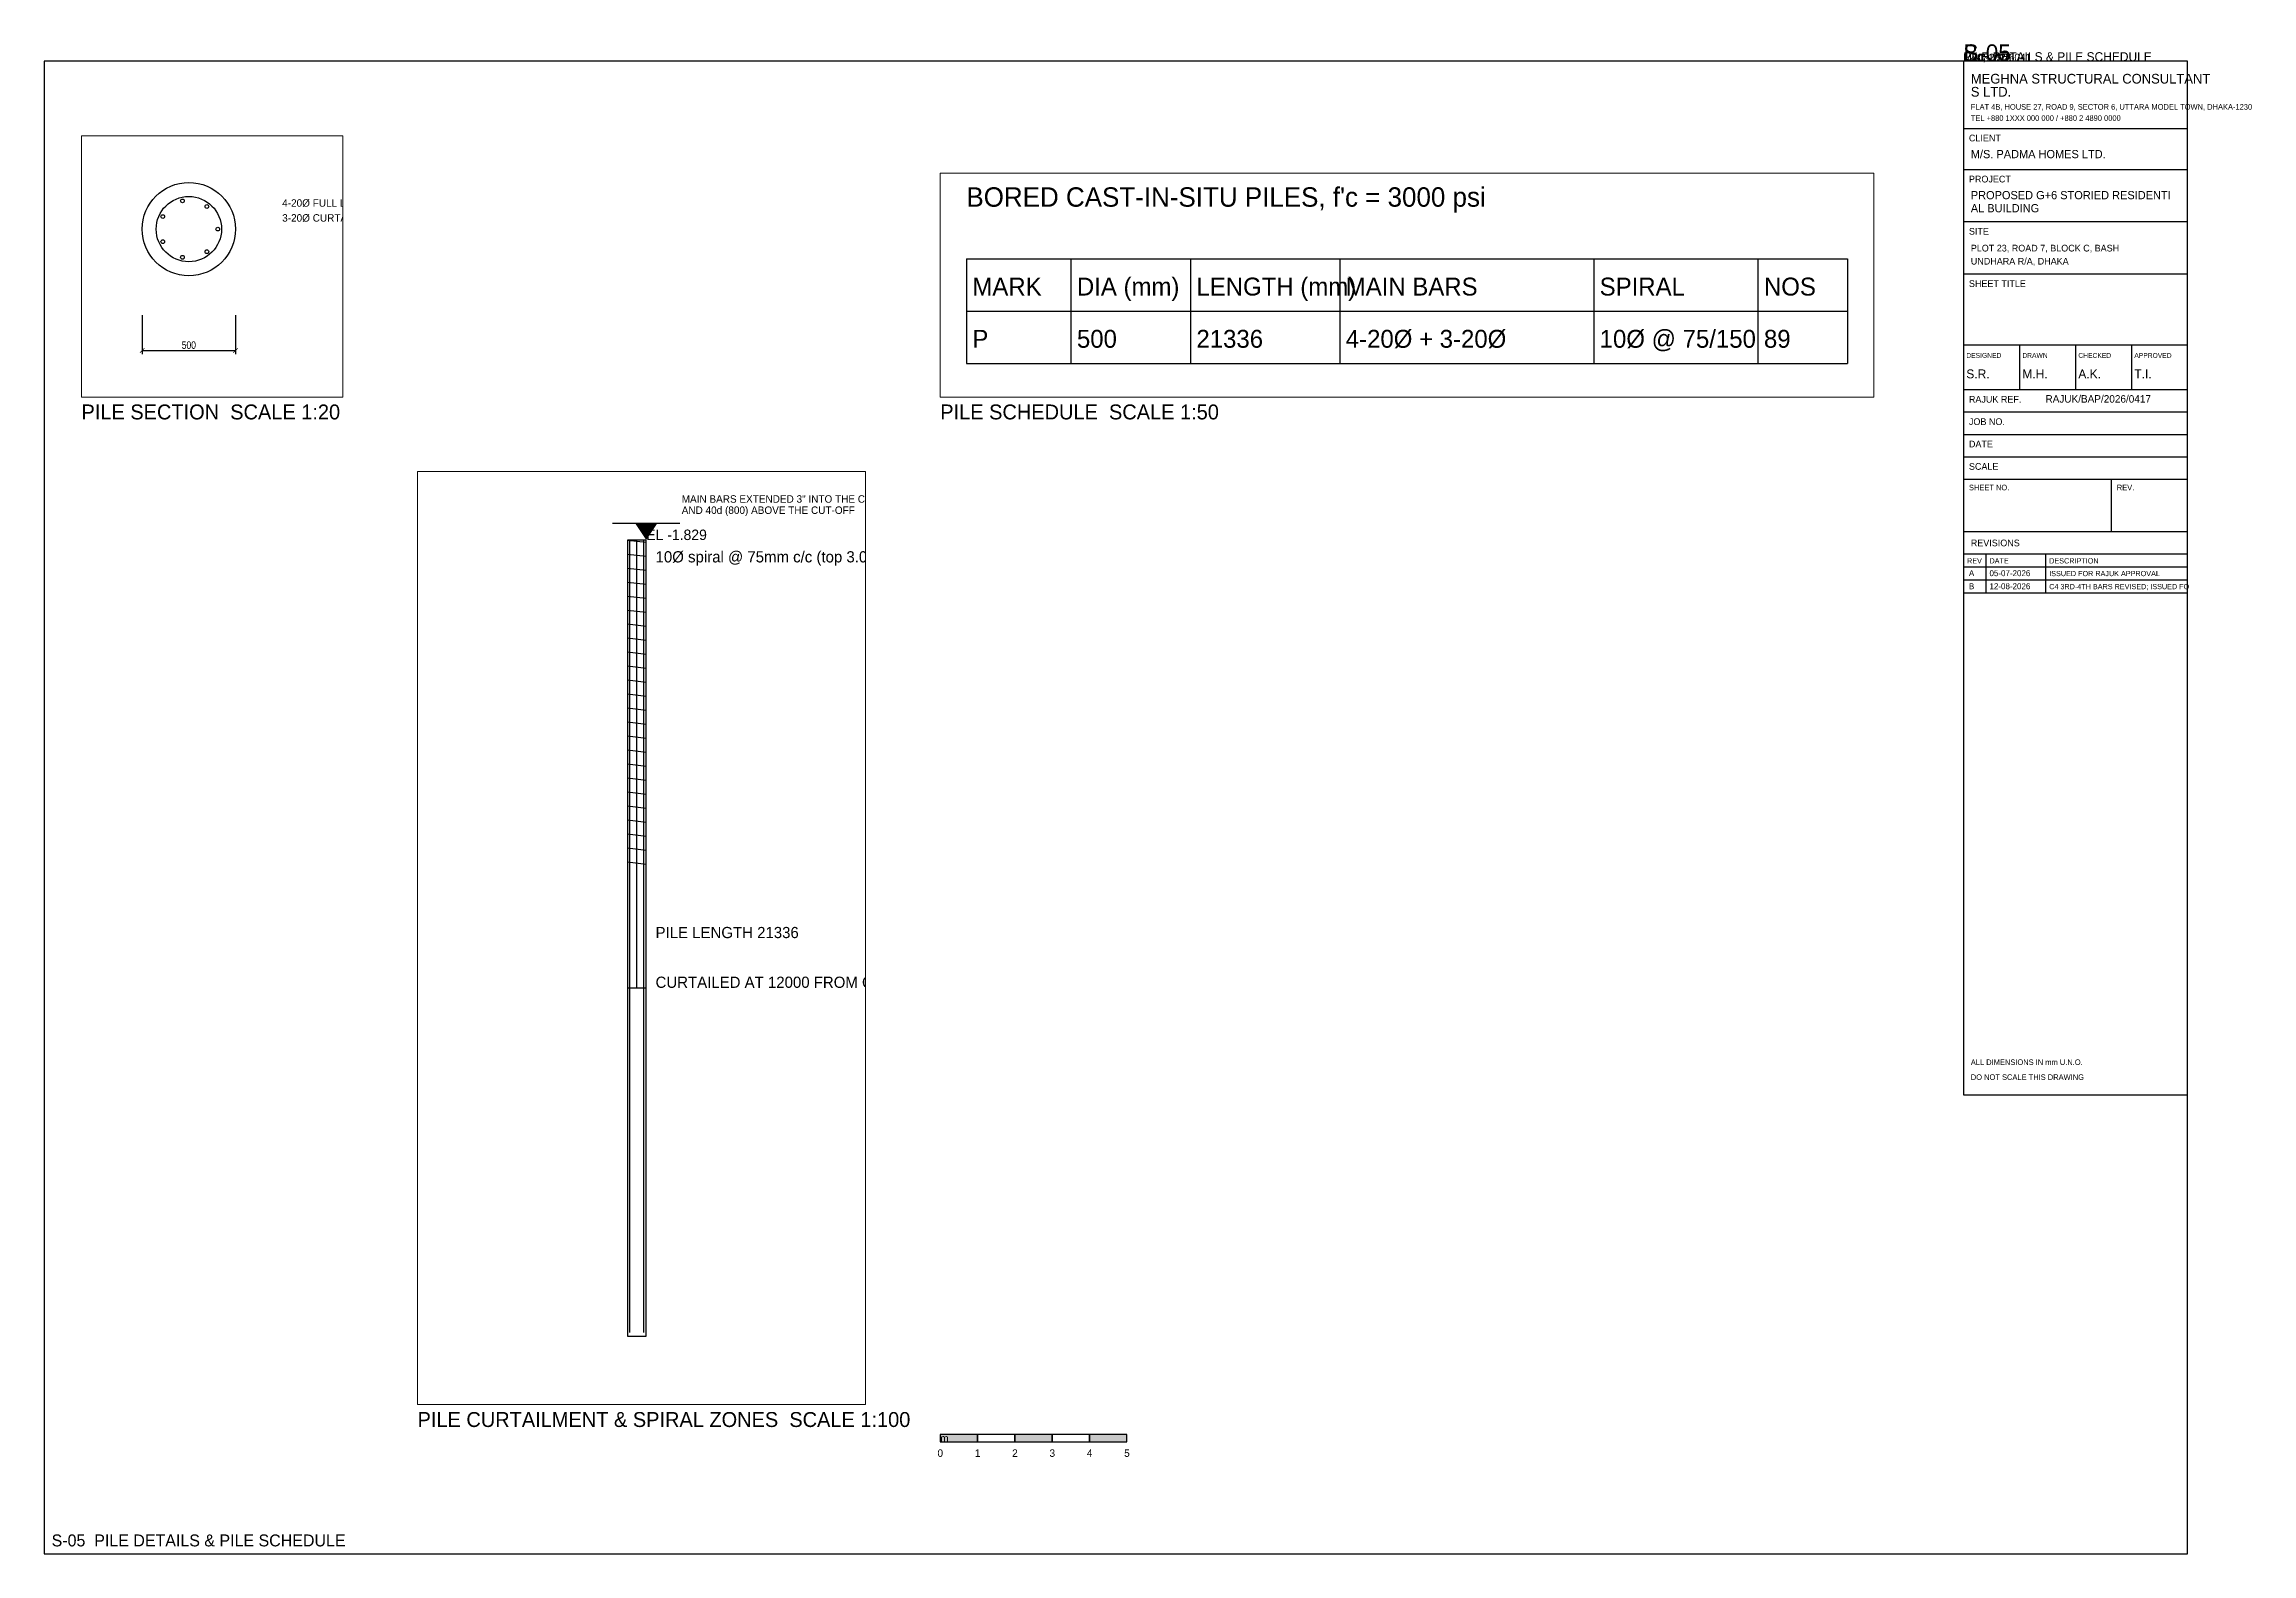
# Paper-space layout 'S-05 PILE DETAILS & PILE SCHEDULE' of a CAD drawing. Extents: x 10 to 601, y 10 to 415.
# The model-space entities are those that its viewports show. They can reach past a viewport. Long polylines and large blocks are cut down to what shows.
import ezdxf
from ezdxf.enums import TextEntityAlignment as Align

# ---------------------------------------------------------------- set-up
doc = ezdxf.new("R2010")
doc.units = 0
for name, color, linetype in [('Dimension', 6, 'Continuous'), ('Foundation', 3, 'Continuous'), ('Rod-1', 6, 'Continuous'), ('Rod-2', 2, 'Continuous'), ('Rod-Stirrup', 3, 'Continuous'), ('Sheet', 7, 'Continuous'), ('Text-1', 7, 'Continuous'), ('Text-2', 7, 'Continuous'), ('TITLE', 7, 'Continuous')]:
    doc.layers.add(name, color=color, linetype=linetype)
doc.styles.add('OpenSansCondensed-Light', font='OpenSansCondensed-Light.ttf')
doc.dimstyles.new('EZDXF', dxfattribs={"dimtxt": 0.25, "dimasz": 0.175, "dimexe": 0.375, "dimexo": 0.125, "dimgap": 0.1, "dimtad": 1, "dimlfac": 100, "dimzin": 12, "dimdsep": 46, "dimtxsty": 'OpenSansCondensed-Light', "dimblk": 'ARCHTICK', "dimcen": 2.5, "dimazin": 3, "dimtfac": 0.5, "dimtmove": 2, "dimatfit": 3})

# ---------------------------------------------------------------- blocks, each defined once
blk = doc.blocks.new('TITLE_BLOCK')
at = {"layer": 'TITLE'}
for p, q in [((0, -18), (60, -18)), ((0, -29), (60, -29)), ((0, -43), (60, -43)), ((0, -57), (60, -57)), ((0, -76), (60, -76)), ((0, -76), (0, -88)), ((15, -76), (15, -88)), ((30, -76), (30, -88)), ((45, -76), (45, -88)), ((0, -88), (60, -88)), ((0, -94), (60, -94)), ((0, -100), (60, -100)), ((0, -106), (60, -106)), ((0, -112), (60, -112)), ((39.6, -112), (39.6, -126)), ((0, -126), (60, -126)), ((0, -132), (60, -132)), ((0, -132), (60, -132)), ((0, -135.5), (60, -135.5)), ((6, -132), (6, -142.5)), ((22, -132), (22, -142.5)), ((0, -139), (60, -139)), ((0, -142.5), (60, -142.5))]:
    blk.add_line(p, q, dxfattribs=at)
blk.add_lwpolyline([(0, -277), (60, -277), (60, 0), (0, 0)], close=True, dxfattribs=at)
at = {"layer": 'Text-1'}
for tag, height in [('JOBNO', 2), ('SCALE', 2), ('SHEETTITLE', 2.4), ('SHEETTITLE2', 2.4), ('DATE', 2), ('SHEETNO', 4.5), ('REV', 4.5)]:
    blk.add_attdef(tag, (0, 0), '', height=height, dxfattribs=at)
at = {"layer": 'TITLE'}
for s, height, p in [('MEGHNA STRUCTURAL CONSULTANT', 2.6, (2, -6)), ('S LTD.', 2.6, (2, -9.5)), ('FLAT 4B, HOUSE 27, ROAD 9, SECTOR 6, UTTARA MODEL TOWN, DHAKA-1230', 1.5, (2, -13)), ('TEL +880 1XXX 000 000 / +880 2 4890 0000', 1.5, (2, -16)), ('CLIENT', 1.8, (1.5, -21.5)), ('M/S. PADMA HOMES LTD.', 2.2, (2, -26)), ('PROJECT', 1.8, (1.5, -32.5)), ('PROPOSED G+6 STORIED RESIDENTI', 2.2, (2, -37)), ('AL BUILDING', 2.2, (2, -40.5)), ('SITE', 1.8, (1.5, -46.5)), ('UNDHARA R/A, DHAKA', 1.8, (2, -54.5)), ('PLOT 23, ROAD 7, BLOCK C, BASH', 1.8, (2, -51)), ('SHEET TITLE', 1.8, (1.5, -60.5)), ('DESIGNED', 1.3, (0.8, -79.5)), ('S.R.', 2.4, (0.8, -85)), ('DRAWN', 1.3, (15.8, -79.5)), ('M.H.', 2.4, (15.8, -85)), ('A.K.', 2.4, (30.8, -85)), ('CHECKED', 1.3, (30.8, -79.5)), ('APPROVED', 1.3, (45.8, -79.5)), ('T.I.', 2.4, (45.8, -85)), ('RAJUK REF.', 1.8, (1.5, -91.5)), ('RAJUK/BAP/2026/0417', 2, (22, -91.5)), ('JOB NO.', 1.8, (1.5, -97.5)), ('DATE', 1.8, (1.5, -103.5)), ('SCALE', 1.8, (1.5, -109.5)), ('SHEET NO.', 1.5, (1.5, -115)), ('REV.', 1.5, (41.1, -115)), ('REVISIONS', 1.8, (2, -130)), ('REV', 1.4, (1, -134.6)), ('DATE', 1.4, (7, -134.6)), ('DESCRIPTION', 1.4, (23, -134.6)), ('ALL DIMENSIONS IN mm U.N.O.', 1.5, (2, -269)), ('DO NOT SCALE THIS DRAWING', 1.5, (2, -273))]:
    blk.add_text(s, height=height, dxfattribs=at).set_placement(p)
blk = doc.blocks.new('SCALE_BAR')
at = {"layer": 'Sheet'}
h = blk.add_hatch(color=7, dxfattribs=at)
h.dxf.hatch_style = 1
h.paths.add_polyline_path([(0, 0), (10, 0), (10, 2), (0, 2)])
h = blk.add_hatch(color=7, dxfattribs=at)
h.dxf.hatch_style = 1
h.paths.add_polyline_path([(20, 0), (30, 0), (30, 2), (20, 2)])
h = blk.add_hatch(color=7, dxfattribs=at)
h.dxf.hatch_style = 1
h.paths.add_polyline_path([(40, 0), (50, 0), (50, 2), (40, 2)])
for points in [[(0, 0), (10, 0), (10, 2), (0, 2)], [(10, 0), (20, 0), (20, 2), (10, 2)], [(20, 0), (30, 0), (30, 2), (20, 2)], [(30, 0), (40, 0), (40, 2), (30, 2)], [(40, 0), (50, 0), (50, 2), (40, 2)]]:
    blk.add_lwpolyline(points, close=True, dxfattribs=at)
for s, p in [('0', (0, -4)), ('1', (10, -4)), ('2', (20, -4)), ('3', (30, -4)), ('4', (40, -4)), ('5', (50, -4))]:
    blk.add_text(s, height=2, dxfattribs=at).set_placement(p, align=Align.CENTER)
at = {"layer": 'Text-1'}
blk.add_attdef('UNIT', (0, 0), '', height=2, dxfattribs=at)
blk = doc.blocks.new('_ARCHTICK')
at = {"color": 0, "linetype": 'BYBLOCK', "const_width": 0.15}
blk.add_lwpolyline([(-0.5, -0.5), (0.5, 0.5)], dxfattribs=at)
blk = doc.blocks.new('LEVEL_MARK')
at = {"layer": 'Text-1'}
blk.add_line((-900, 450), (900, 450), dxfattribs=at)
blk.add_solid([(0, 0), (-300, 450), (300, 450)], dxfattribs=at)
blk.add_attdef('LEVEL', (0, 0), '', height=280, dxfattribs=at)

msp = doc.modelspace()

# ---------------------------------------------------------------- linework, layer by layer
for p, q in [((1400000, 0), (1411800, 0)), ((1400000, 0), (1400000, -1400)), ((1401400, 0), (1401400, -1400)), ((1403000, 0), (1403000, -1400)), ((1405000, 0), (1405000, -1400)), ((1408400, 0), (1408400, -1400)), ((1410600, 0), (1410600, -1400)), ((1411800, 0), (1411800, -1400)), ((1400000, -700), (1411800, -700)), ((1400000, -1400), (1411800, -1400))]:
    msp.add_line(p, q)
at = {"layer": 'Foundation'}
msp.add_lwpolyline([(1199750, -21336), (1200250, -21336), (1200250, 0), (1199750, 0)], close=True, dxfattribs=at)
msp.add_circle((1000000, 0), 250, dxfattribs=at)
at = {"layer": 'Rod-1'}
for p, q in [((1199810, -21236), (1199810, 0)), ((1200190, -21236), (1200190, 0))]:
    msp.add_line(p, q, dxfattribs=at)
for centre in [(999965.5, 151.1), (1000096.6, 121.2), (999860.3, 67.3), (1000155, 0), (999860.3, -67.3), (1000096.6, -121.2), (999965.5, -151.1)]:
    msp.add_circle(centre, 10, dxfattribs=at)
at = {"layer": 'Rod-2'}
for p, q in [((1200000, -12000), (1200000, 0)), ((1199750, -12000), (1200250, -12000))]:
    msp.add_line(p, q, dxfattribs=at)
at = {"layer": 'Rod-Stirrup'}
for p, q in [((1199750, 0), (1200250, -60)), ((1199750, -375), (1200250, -435)), ((1199750, -750), (1200250, -810)), ((1199750, -1125), (1200250, -1185)), ((1199750, -1500), (1200250, -1560)), ((1199750, -1875), (1200250, -1935)), ((1199750, -2250), (1200250, -2310)), ((1199750, -2625), (1200250, -2685)), ((1199750, -3000), (1200250, -3060)), ((1199750, -3375), (1200250, -3435)), ((1199750, -3750), (1200250, -3810)), ((1199750, -4125), (1200250, -4185)), ((1199750, -4500), (1200250, -4560)), ((1199750, -4875), (1200250, -4935)), ((1199750, -5250), (1200250, -5310)), ((1199750, -5625), (1200250, -5685)), ((1199750, -6000), (1200250, -6060)), ((1199750, -6375), (1200250, -6435)), ((1199750, -6750), (1200250, -6810)), ((1199750, -7125), (1200250, -7185)), ((1199750, -7500), (1200250, -7560)), ((1199750, -7875), (1200250, -7935)), ((1199750, -8250), (1200250, -8310)), ((1199750, -8625), (1200250, -8685))]:
    msp.add_line(p, q, dxfattribs=at)
msp.add_circle((1000000, 0), 175, dxfattribs=at)

# ---------------------------------------------------------------- block references
at = {"layer": 'Text-1'}
msp.add_blockref('LEVEL_MARK', (1200250, 0), dxfattribs=at).add_auto_attribs({'LEVEL': 'EL -1.829'})

# ---------------------------------------------------------------- texts
at = {"layer": 'Sheet'}
msp.add_text("BORED CAST-IN-SITU PILES, f'c = 3000 psi", height=260, dxfattribs=at).set_placement((1400000, 700))
at = {"layer": 'Text-1'}
for s, p in [('MARK', (1400080, -490)), ('DIA (mm)', (1401480, -490)), ('LENGTH (mm)', (1403080, -490)), ('MAIN BARS', (1405080, -490)), ('SPIRAL', (1408480, -490)), ('NOS', (1410680, -490)), ('4-20%%C + 3-20%%C', (1405080, -1190)), ('10%%C @ 75/150', (1408480, -1190)), ('P', (1400080, -1190)), ('500', (1401480, -1190)), ('21336', (1403080, -1190)), ('89', (1410680, -1190))]:
    msp.add_text(s, height=240, dxfattribs=at).set_placement(p)
at = {"layer": 'Text-2'}
for s, height, p in [('MAIN BARS EXTENDED 3" INTO THE CAP', 200, (1201200, 1000)), ('AND 40d (800) ABOVE THE CUT-OFF', 200, (1201200, 700)), ('4-20%%C FULL LENGTH', 40, (1000500, 120)), ('3-20%%C CURTAILED', 40, (1000500, 40)), ('10%%C spiral @ 75mm c/c (top 3.0 m) then @ 150', 300, (1200500, -600)), ('PILE LENGTH 21336', 300, (1200500, -10668)), ('CURTAILED AT 12000 FROM CUT-OFF', 300, (1200500, -12000))]:
    msp.add_text(s, height=height, dxfattribs=at).set_placement(p)

# ---------------------------------------------------------------- dimensions: what is measured, and where the dimension line sits
at = {"layer": 'Dimension'}
msp.add_linear_dim(base=(999750, -650), p1=(999750, -450), p2=(1000250, -450), text='500', dimstyle='EZDXF', override={"dimtxt": 40, "dimasz": 24, "dimexe": 20, "dimexo": 12, "dimgap": 8, "dimtad": 1, "dimtih": 1, "dimtoh": 1, "dimdec": 0, "dimlfac": 1}, dxfattribs=at).render()

psp = doc.layouts.new('S-05 PILE DETAILS & PILE SCHEDULE')

# ---------------------------------------------------------------- linework, layer by layer
at = {"layer": 'Sheet'}
psp.add_lwpolyline([(10, 10), (584, 10), (584, 410), (10, 410)], close=True, dxfattribs=at)

# ---------------------------------------------------------------- block references
psp.add_blockref('SCALE_BAR', (250, 40), dxfattribs=at).add_auto_attribs({'UNIT': 'm'})
at = {"layer": 'TITLE'}
psp.add_blockref('TITLE_BLOCK', (524, 410), dxfattribs=at).add_auto_attribs({'SHEETTITLE': 'PILE DETAILS & PILE SCHEDULE', 'JOBNO': 'MSC-2026-041', 'DATE': '12-08-2026', 'SCALE': '1:20, 1:50', 'SHEETNO': 'S-05', 'REV': 'B'})

# ---------------------------------------------------------------- texts
at = {"layer": 'Sheet'}
for s, height, p in [('PILE SECTION  SCALE 1:20', 4, (20, 314)), ('PILE SCHEDULE  SCALE 1:50', 4, (250, 314)), ('PILE CURTAILMENT & SPIRAL ZONES  SCALE 1:100', 4, (110, 44)), ('S-05  PILE DETAILS & PILE SCHEDULE', 3.2, (12, 12))]:
    psp.add_text(s, height=height, dxfattribs=at).set_placement(p)
at = {"layer": 'TITLE'}
for s, height, p in [('A', 1.6, (525.5, 272)), ('05-07-2026', 1.6, (531, 272)), ('ISSUED FOR RAJUK APPROVAL', 1.4, (547, 272)), ('B', 1.6, (525.5, 268.5)), ('12-08-2026', 1.6, (531, 268.5)), ('C4 3RD-4TH BARS REVISED; ISSUED FO', 1.4, (547, 268.5))]:
    psp.add_text(s, height=height, dxfattribs=at).set_placement(p)

# ---------------------------------------------------------------- viewports
at = {"layer": 'VIEWPORTS'}
psp.add_viewport(center=(55, 355), size=(70, 70), view_center_point=(1000125, -200), view_height=1400, dxfattribs=at)
for center, size, view_center_point, view_height, status in [((375, 350), (250, 60), (1405900, -350), 3000, 4), ((170, 175), (120, 250), (1200125, -10668), 25000, 3)]:
    psp.add_viewport(center=center, size=size, view_center_point=view_center_point, view_height=view_height, status=status, dxfattribs=at)

doc.saveas('drawing.dxf')
